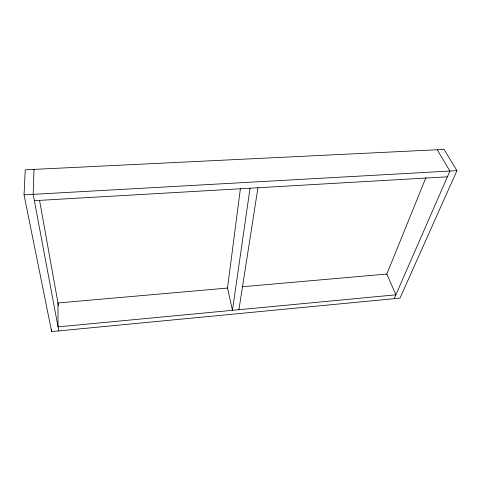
<?xml version="1.0" encoding="UTF-8"?>
<svg xmlns="http://www.w3.org/2000/svg" width="481" height="481" viewBox="0 0 481 481"><rect width="100%" height="100%" fill="white"/><g stroke="black" fill="none" stroke-linecap="round" stroke-linejoin="round"><path stroke-width="0.72" d="M51.635 331.583L24.05 194.847L25.21 169.817L444.023 149.417L456.95 170.647L399.994 298.112L51.635 331.583L51.647 329.341M34.001 169.39L33.177 194.336L58.79 330.892M240.44 188.275L227.525 288.059L232.449 310.323L250.036 188.209M238.925 309.704L257.942 187.752M386.676 274.477L425.974 177.465M394.192 298.671L449.921 171.038L437.199 149.753M227.645 288.047L57.973 302.964L58.039 326.87L395.875 294.817L386.856 274.044L241.847 286.796M34.361 200.667L447.402 176.81M24.05 194.847L456.95 170.647M39.55 200.306L58.46 305.688"/></g></svg>
